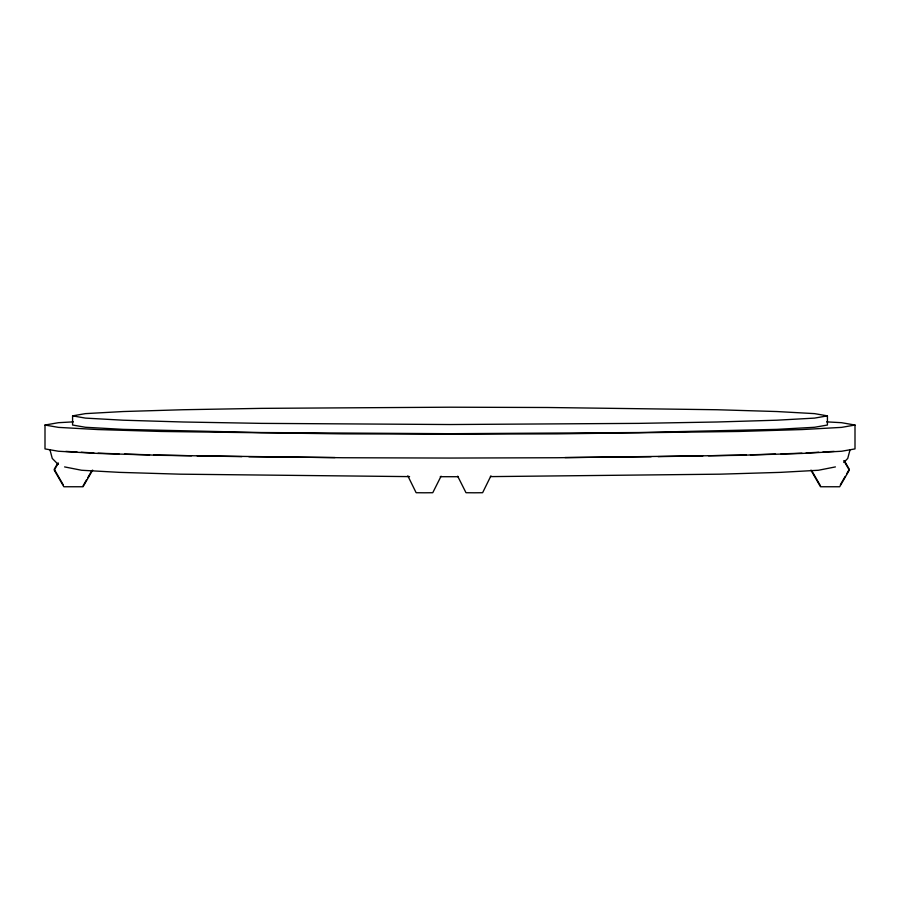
<?xml version="1.0" encoding="UTF-8"?>
<svg xmlns="http://www.w3.org/2000/svg" width="900" height="900" viewBox="0 0 900 900"><rect width="100%" height="100%" fill="white"/><g stroke="black" fill="none" stroke-linecap="round" stroke-linejoin="round"><path stroke-width="1.35" d="M849.96 450.101L847.732 458.46L843.784 462.454M441.079 476.179L432.765 492.716L424.451 492.795L416.137 492.716L407.824 475.841M57.679 463.331L54.248 469.271L63.157 484.706M58.365 463.016L54.248 470.137L63.844 486.754L83.036 486.754L92.644 470.137M83.036 485.887L86.468 479.947M87.84 477.574L91.957 470.452M840.386 484.706L845.19 476.392M846.562 474.019L849.296 469.271L844.504 460.957M835.414 466.909L818.415 470.261L780.457 472.365L720.011 474.176L490.433 476.618M72.574 415.868L85.433 413.629L123.142 411.536L183.116 409.736L261.293 408.364L450 407.205L547.684 407.498L716.884 409.736L776.857 411.536L814.567 413.629L827.426 415.868L827.426 425.036L814.567 427.275L776.857 429.368L638.707 432.54L450 433.699L261.293 432.54L123.142 429.368L85.433 427.275L72.574 425.036L72.574 415.868L85.433 418.106L123.142 420.199L183.116 421.999L261.293 423.371L450 424.53L638.707 423.371L716.884 421.999L776.857 420.199L814.567 418.106L827.426 415.868M826.616 421.864L841.59 422.696L855 425.036L855 448.909L841.59 451.249L802.114 453.431L738.821 455.332L556.83 457.74L450 458.055L343.17 457.74L161.179 455.332L97.886 453.431L58.41 451.249L45 448.909L45 425.036L58.41 422.696L73.384 421.864M855 425.036L841.59 427.376L802.114 429.559L738.821 431.46L556.83 433.868L450 434.183L343.17 433.868L161.179 431.46L97.886 429.559L58.41 427.376L45 425.036M801.979 453.173L781.054 453.904M806.175 452.936L818.764 452.239M822.96 452.002L834.154 451.384M746.212 454.939L708.48 455.749M750.398 454.815L775.485 454.072M658.114 456.637L702.889 455.85M564.986 457.56L651.127 456.75M458.37 476.719L440.235 476.707M409.567 476.618L179.989 474.176L119.543 472.365L81.585 470.261L64.586 466.909M248.873 456.75L335.014 457.56M191.52 455.749L153.787 454.939M197.111 455.85L241.886 456.637M118.946 453.904L98.021 453.173M124.515 454.072L149.602 454.815M65.846 451.384L77.04 452.002M81.236 452.239L93.825 452.936M58.196 464.445L52.267 458.46L50.04 450.101M843.817 460.642L849.296 470.137L839.7 486.754L820.508 486.754L810.911 470.137M811.597 470.452L820.508 485.887M457.684 476.179L465.998 492.716L474.3 492.795L482.614 492.716L490.928 475.841"/></g></svg>
